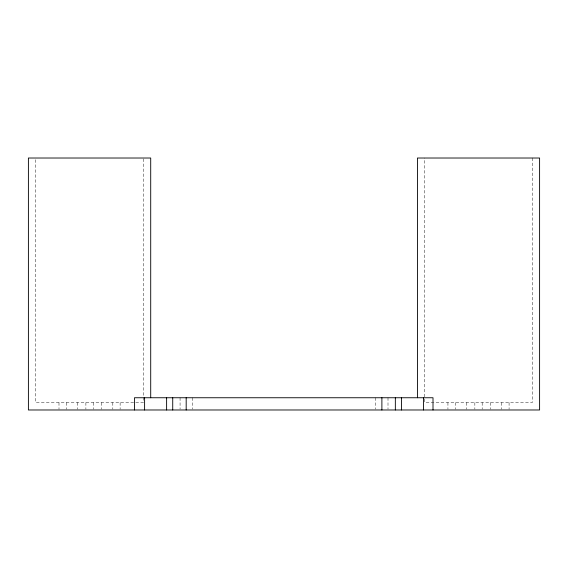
<?xml version="1.0" encoding="UTF-8"?>
<svg xmlns="http://www.w3.org/2000/svg" width="568" height="568" viewBox="0 0 568 568"><rect width="100%" height="100%" fill="white"/><g stroke="black" fill="none" stroke-linecap="round" stroke-linejoin="round"><path stroke-width="0.43" stroke-dasharray="2.84 2.13" d="M532.259 158.018L532.259 402.648L424.779 402.648L424.779 158.018M509.077 402.648L509.077 409.166M501.771 402.648L501.771 409.166M490.745 402.648L490.745 409.166M482.182 402.648L482.182 409.166M474.848 402.648L474.848 409.166M466.285 402.648L466.285 409.166M455.273 402.648L455.273 409.166M447.939 402.648L447.939 409.166M388.001 397.749L388.001 409.109M375.775 397.749L375.775 409.109M192.304 397.749L192.304 409.109M180.07 397.749L180.07 409.109M143.363 158.905L143.363 402.648L35.756 402.648L35.756 158.018M120.125 402.648L120.125 409.166M112.805 402.648L112.805 409.166M101.786 402.648L101.786 409.166M93.223 402.648L93.223 409.166M85.889 402.648L85.889 409.166M77.326 402.648L77.326 409.166M66.3 402.648L66.3 409.166M58.994 402.648L58.994 409.166"/><path stroke-width="0.85" d="M433.008 409.982L433.008 397.749L134.474 397.749L134.474 409.982M423.472 397.749L423.472 409.982M417.43 397.749L417.43 158.018L539.6 158.018L539.6 409.982L28.4 409.982L28.4 158.018L150.712 158.018L150.712 397.749M401.455 397.749L401.455 409.982M395.342 397.749L395.342 409.982M381.888 397.749L381.888 409.982M186.183 397.749L186.183 409.982M172.729 397.749L172.729 409.982M166.616 397.749L166.616 409.982M144.599 397.749L144.599 409.982"/></g></svg>
